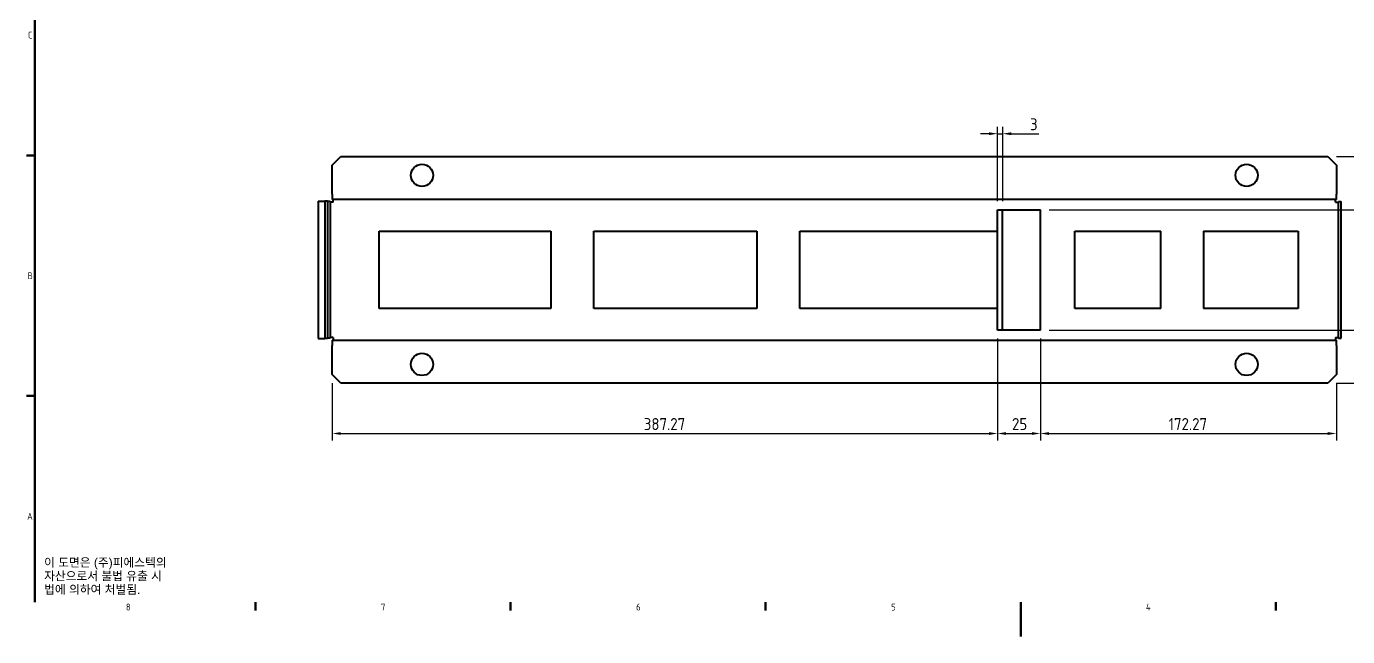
# Model space of a CAD drawing. Header units: millimetres. Extents: x 0 to 1188, y 0 to 840.
# Drawn here: x 15 to 784, y 0 to 355 of the extents above; entities that cross this region are included whole.
import ezdxf

# ---------------------------------------------------------------- set-up
doc = ezdxf.new("R2010")
doc.units = ezdxf.units.MM
doc.header["$LTSCALE"] = 2
doc.layers.get('0').update_dxf_attribs({"color": 3, "lineweight": 25})
for name, color, linetype, lineweight in [('가시적인 것(ISO)', 3, 'Continuous', 40), ('경계(ISO)', 7, 'Continuous', 70), ('기호(ISO)', 7, 'Continuous', 25), ('치수(ISO)', 7, 'Continuous', 25)]:
    doc.layers.add(name, color=color, linetype=linetype, lineweight=lineweight)
doc.styles.add('문자 텍스트_PSTEK_POSCO', font='isocp.shx')
doc.styles.add('치수 텍스트_PSTEK_POSCO', font='isocp.shx')
doc.dimstyles.new('치수_PSTEK_POSCO', dxfattribs={"dimscale": 2, "dimtxt": 3.5, "dimasz": 2.5, "dimexe": 2, "dimexo": 2.5, "dimgap": 1, "dimtad": 1, "dimrnd": 1e-08, "dimdsep": 46, "dimtxsty": '치수 텍스트_PSTEK_POSCO', "dimcen": 0.09, "dimdle": 10, "dimclrd": 7, "dimclre": 7, "dimclrt": 2, "dimadec": 1, "dimazin": 2, "dimtfac": 1, "dimtmove": 0, "dimatfit": 3, "dimfxl": 0, "dimtolj": 1, "dimlwd": -1, "dimlwe": -1, "dimarcsym": 0})

# ---------------------------------------------------------------- blocks, each defined once
blk = doc.blocks.new('경계 Default Border')
at = {"layer": '경계(ISO)'}
for p, q in [((10, 140), (7.6, 140)), ((10, 70), (7.6, 70)), ((74.25, 10), (74.25, 7.6)), ((148.5, 10), (148.5, 7.6)), ((222.75, 10), (222.75, 7.6)), ((371.25, 10), (371.25, 7.6))]:
    blk.add_line(p, q, dxfattribs=at)
at = {"layer": '경계(ISO)', "flags": 128}
for points in [[(10, 10), (10, 410)], [(297, 0), (297, 10)]]:
    blk.add_lwpolyline(points, dxfattribs=at)
at = {"layer": '경계(ISO)', "color": 2, "char_height": 2, "attachment_point": 7, "style": '문자 텍스트_PSTEK_POSCO'}
for s, insert in [('C', (8.03, 173.98)), ('B', (7.92, 103.98)), ('A', (7.81, 34)), ('8', (36.55, 7.58)), ('7', (110.8, 7.6)), ('6', (185.05, 7.58)), ('5', (259.3, 7.58)), ('4', (333.44, 7.6))]:
    blk.add_mtext(s, dxfattribs=dict(at, insert=insert))
blk = doc.blocks.new('*D61')
at = {"layer": 'Defpoints', "color": 0}
for p in [(583.46, 292.59), (580.46, 248.37), (583.46, 248.37)]:
    blk.add_point(p, dxfattribs=at)
at = {"layer": '치수(ISO)', "color": 7}
for p, q in [((575.46, 292.59), (570.46, 292.59)), ((580.46, 253.37), (580.46, 296.59)), ((580.46, 292.59), (583.46, 292.59)), ((583.46, 253.37), (583.46, 296.59)), ((588.46, 292.59), (604.46, 292.59))]:
    blk.add_line(p, q, dxfattribs=at)
for points in [[(575.46, 293.42), (575.46, 291.75), (580.46, 292.59)], [(588.46, 293.42), (588.46, 291.75), (583.46, 292.59)]]:
    blk.add_solid(points, dxfattribs=at)
at = {"layer": '치수(ISO)', "color": 2, "insert": (599.37, 298.09), "char_height": 7, "attachment_point": 4, "style": '치수 텍스트_PSTEK_POSCO'}
blk.add_mtext('\\A1;3', dxfattribs=at)
blk = doc.blocks.new('*D62')
at = {"layer": 'Defpoints', "color": 0}
for p in [(772.72, 279.27), (810.13, 279.27), (605.46, 248.37)]:
    blk.add_point(p, dxfattribs=at)
at = {"layer": '치수(ISO)', "color": 7}
for p, q in [((777.72, 279.27), (814.13, 279.27)), ((810.13, 253.37), (810.13, 274.27)), ((610.46, 248.37), (814.13, 248.37))]:
    blk.add_line(p, q, dxfattribs=at)
for points in [[(809.3, 274.27), (810.97, 274.27), (810.13, 279.27)], [(809.3, 253.37), (810.97, 253.37), (810.13, 248.37)]]:
    blk.add_solid(points, dxfattribs=at)
at = {"layer": '치수(ISO)', "color": 2, "insert": (804.63, 256.24), "char_height": 7, "attachment_point": 4, "rotation": 90, "style": '치수 텍스트_PSTEK_POSCO'}
blk.add_mtext('\\A1;30.9', dxfattribs=at)
blk = doc.blocks.new('*D63')
at = {"layer": 'Defpoints', "color": 0}
for p in [(605.46, 248.37), (810.13, 248.37), (605.46, 178.37)]:
    blk.add_point(p, dxfattribs=at)
at = {"layer": '치수(ISO)', "color": 7}
for p, q in [((610.46, 248.37), (814.13, 248.37)), ((810.13, 183.37), (810.13, 243.37)), ((610.46, 178.37), (814.13, 178.37))]:
    blk.add_line(p, q, dxfattribs=at)
for points in [[(809.3, 243.37), (810.97, 243.37), (810.13, 248.37)], [(809.3, 183.37), (810.97, 183.37), (810.13, 178.37)]]:
    blk.add_solid(points, dxfattribs=at)
at = {"layer": '치수(ISO)', "color": 2, "insert": (804.63, 209.54), "char_height": 7, "attachment_point": 4, "rotation": 90, "style": '치수 텍스트_PSTEK_POSCO'}
blk.add_mtext('\\A1;70', dxfattribs=at)
blk = doc.blocks.new('*D64')
at = {"layer": 'Defpoints', "color": 0}
for p in [(605.46, 178.37), (810.13, 178.37), (772.72, 147.47)]:
    blk.add_point(p, dxfattribs=at)
at = {"layer": '치수(ISO)', "color": 7}
for p, q in [((610.46, 178.37), (814.13, 178.37)), ((810.13, 152.47), (810.13, 173.37)), ((777.72, 147.47), (814.13, 147.47))]:
    blk.add_line(p, q, dxfattribs=at)
for points in [[(809.3, 173.37), (810.97, 173.37), (810.13, 178.37)], [(809.3, 152.47), (810.97, 152.47), (810.13, 147.47)]]:
    blk.add_solid(points, dxfattribs=at)
at = {"layer": '치수(ISO)', "color": 2, "insert": (804.63, 155.3), "char_height": 7, "attachment_point": 4, "rotation": 90, "style": '치수 텍스트_PSTEK_POSCO'}
blk.add_mtext('\\A1;30.9', dxfattribs=at)
blk = doc.blocks.new('*D65')
at = {"layer": 'Defpoints', "color": 0}
for p in [(580.46, 178.37), (193.19, 152.47), (580.46, 118.15)]:
    blk.add_point(p, dxfattribs=at)
at = {"layer": '치수(ISO)', "color": 7}
for p, q in [((580.46, 173.37), (580.46, 114.15)), ((193.19, 147.47), (193.19, 114.15)), ((198.19, 118.15), (575.46, 118.15))]:
    blk.add_line(p, q, dxfattribs=at)
for points in [[(198.19, 118.98), (198.19, 117.32), (193.19, 118.15)], [(575.46, 118.98), (575.46, 117.32), (580.46, 118.15)]]:
    blk.add_solid(points, dxfattribs=at)
at = {"layer": '치수(ISO)', "color": 2, "insert": (374.55, 123.65), "char_height": 7, "attachment_point": 4, "style": '치수 텍스트_PSTEK_POSCO'}
blk.add_mtext('\\A1;387.27', dxfattribs=at)
blk = doc.blocks.new('*D66')
at = {"layer": 'Defpoints', "color": 0}
for p in [(580.46, 178.37), (605.46, 178.37), (605.46, 118.15)]:
    blk.add_point(p, dxfattribs=at)
at = {"layer": '치수(ISO)', "color": 7}
for p, q in [((580.46, 173.37), (580.46, 114.15)), ((605.46, 173.37), (605.46, 114.15)), ((585.46, 118.15), (600.46, 118.15))]:
    blk.add_line(p, q, dxfattribs=at)
for points in [[(585.46, 118.98), (585.46, 117.32), (580.46, 118.15)], [(600.46, 118.98), (600.46, 117.32), (605.46, 118.15)]]:
    blk.add_solid(points, dxfattribs=at)
at = {"layer": '치수(ISO)', "color": 2, "insert": (588.89, 123.65), "char_height": 7, "attachment_point": 4, "style": '치수 텍스트_PSTEK_POSCO'}
blk.add_mtext('\\A1;25', dxfattribs=at)
blk = doc.blocks.new('*D67')
at = {"layer": 'Defpoints', "color": 0}
for p in [(605.46, 178.37), (777.72, 152.47), (777.72, 118.15)]:
    blk.add_point(p, dxfattribs=at)
at = {"layer": '치수(ISO)', "color": 7}
for p, q in [((605.46, 173.37), (605.46, 114.15)), ((777.72, 147.47), (777.72, 114.15)), ((610.46, 118.15), (772.72, 118.15))]:
    blk.add_line(p, q, dxfattribs=at)
for points in [[(610.46, 118.98), (610.46, 117.32), (605.46, 118.15)], [(772.72, 118.98), (772.72, 117.32), (777.72, 118.15)]]:
    blk.add_solid(points, dxfattribs=at)
at = {"layer": '치수(ISO)', "color": 2, "insert": (680.06, 123.65), "char_height": 7, "attachment_point": 4, "style": '치수 텍스트_PSTEK_POSCO'}
blk.add_mtext('\\A1;172.27', dxfattribs=at)

msp = doc.modelspace()

# ---------------------------------------------------------------- linework, layer by layer
at = {"layer": '가시적인 것(ISO)'}
for p, q in [((193.187, 274.269), (198.187, 279.269)), ((198.187, 279.269), (772.724, 279.269)), ((772.724, 279.269), (777.724, 274.269)), ((193.187, 257.469), (193.187, 274.269)), ((777.724, 274.269), (777.724, 257.469)), ((193.187, 257.469), (193.187, 254.269)), ((777.724, 254.269), (193.187, 254.269)), ((193.656, 252.669), (193.656, 254.269)), ((777.256, 252.669), (777.256, 254.269)), ((777.724, 254.269), (777.724, 257.469)), ((185.07, 253.369), (188.641, 253.369)), ((185.07, 253.369), (185.07, 173.369)), ((188.641, 253.369), (188.856, 253.369)), ((190.456, 253.369), (188.856, 253.369)), ((188.856, 253.369), (188.856, 173.369)), ((190.456, 253.369), (190.456, 253.138)), ((192.056, 253.138), (190.456, 253.138)), ((190.456, 253.138), (190.456, 173.601)), ((192.056, 253.138), (192.056, 173.601)), ((193.656, 252.669), (192.056, 252.669)), ((580.456, 248.369), (583.456, 248.369)), ((580.456, 178.369), (580.456, 248.369)), ((583.456, 248.369), (585.456, 248.369)), ((583.456, 178.369), (583.456, 248.369)), ((585.456, 248.369), (605.456, 248.369)), ((605.456, 178.369), (605.456, 248.369)), ((777.256, 252.669), (778.856, 252.669)), ((778.856, 253.138), (780.456, 253.138)), ((778.856, 173.601), (778.856, 253.138)), ((780.456, 173.601), (780.456, 253.138)), ((220.456, 235.869), (320.456, 235.869)), ((220.456, 190.869), (220.456, 235.869)), ((320.456, 235.869), (320.456, 190.869)), ((345.456, 235.869), (440.456, 235.869)), ((345.456, 190.869), (345.456, 235.869)), ((440.456, 235.869), (440.456, 190.869)), ((465.456, 190.869), (465.456, 235.869)), ((465.456, 235.869), (580.456, 235.869)), ((625.456, 235.869), (675.456, 235.869)), ((625.456, 190.869), (625.456, 235.869)), ((675.456, 190.869), (675.456, 235.869)), ((700.456, 235.869), (700.456, 190.869)), ((700.456, 235.869), (755.456, 235.869)), ((755.456, 235.869), (755.456, 190.869)), ((320.456, 190.869), (220.456, 190.869)), ((440.456, 190.869), (345.456, 190.869)), ((580.456, 190.869), (465.456, 190.869)), ((675.456, 190.869), (625.456, 190.869)), ((755.456, 190.869), (700.456, 190.869)), ((583.456, 178.369), (580.456, 178.369)), ((585.456, 178.369), (583.456, 178.369)), ((605.456, 178.369), (585.456, 178.369)), ((185.07, 173.369), (188.641, 173.369)), ((188.641, 173.369), (188.856, 173.369)), ((190.456, 173.369), (188.856, 173.369)), ((190.456, 173.601), (190.456, 173.369)), ((192.056, 173.601), (190.456, 173.601)), ((193.656, 174.069), (192.056, 174.069)), ((193.187, 172.469), (777.724, 172.469)), ((193.187, 172.469), (193.187, 169.269)), ((193.187, 152.469), (193.187, 169.269)), ((193.656, 174.069), (193.656, 172.469)), ((777.256, 174.069), (777.256, 172.469)), ((777.256, 174.069), (778.856, 174.069)), ((777.724, 169.269), (777.724, 172.469)), ((777.724, 169.269), (777.724, 152.469)), ((778.856, 173.601), (780.456, 173.601)), ((198.187, 147.469), (193.187, 152.469)), ((772.724, 147.469), (198.187, 147.469)), ((777.724, 152.469), (772.724, 147.469))]:
    msp.add_line(p, q, dxfattribs=at)
for centre in [(245.456, 268.369), (725.456, 268.369), (245.456, 158.369), (725.456, 158.369)]:
    msp.add_circle(centre, 6.5, dxfattribs=at)

# ---------------------------------------------------------------- block references
at = {"xscale": 2, "yscale": 2, "zscale": 2}
msp.add_blockref('경계 Default Border', (0, 0), dxfattribs=at)

# ---------------------------------------------------------------- texts
at = {"layer": '기호(ISO)', "color": 2, "insert": (25.51, 34.952), "char_height": 5, "width": 78.61221, "attachment_point": 4, "line_spacing_factor": 0.944221, "style": '문자 텍스트_PSTEK_POSCO'}
msp.add_mtext('{\\fArial|b0|i0;\\H5.0000;이 도면은 (주)피에스텍의\\P자산으로서 불법 유출 시 \\P법에 의하여 처벌됨.}', dxfattribs=at)

# ---------------------------------------------------------------- dimensions: what is measured, and where the dimension line sits
at = {"layer": '치수(ISO)', "color": 7}
dim = msp.add_linear_dim(base=(583.456, 292.587), p1=(580.456, 248.369), p2=(583.456, 248.369), dimstyle='치수_PSTEK_POSCO', override={"dimdec": 2, "dimtp": 0, "dimtm": 0, "dimtdec": 2, "dimtofl": 1, "dimatfit": 1}, dxfattribs=at)
dim.commit()
dim.dimension.update_dxf_attribs({"geometry": '*D61', "text_midpoint": (600.917, 292.587), "dimtype": 160})
for base, p1, p2, angle, picture, middle in [((810.133, 279.269), (605.456, 248.369), (772.724, 279.269), 90, '*D62', (810.133, 263.839)), ((810.133, 248.369), (605.456, 178.369), (605.456, 248.369), 90, '*D63', (810.133, 213.389)), ((580.456, 118.149), (193.187, 152.469), (580.456, 178.369), 180, '*D65', (386.801, 118.149)), ((605.456, 118.149), (580.456, 178.369), (605.456, 178.369), 180, '*D66', (592.976, 118.149)), ((810.133, 178.369), (772.724, 147.469), (605.456, 178.369), 90, '*D64', (810.133, 162.899)), ((777.724, 118.149), (605.456, 178.369), (777.724, 152.469), 180, '*D67', (691.61, 118.149))]:
    dim = msp.add_linear_dim(base=base, p1=p1, p2=p2, angle=angle, dimstyle='치수_PSTEK_POSCO', override={"dimdec": 2, "dimtp": 0, "dimtm": 0, "dimtdec": 2, "dimtofl": 0, "dimatfit": 1}, dxfattribs=at)
    dim.commit()
    dim.dimension.update_dxf_attribs({"geometry": picture, "text_midpoint": middle, "dimtype": 160})

doc.saveas('drawing.dxf')
